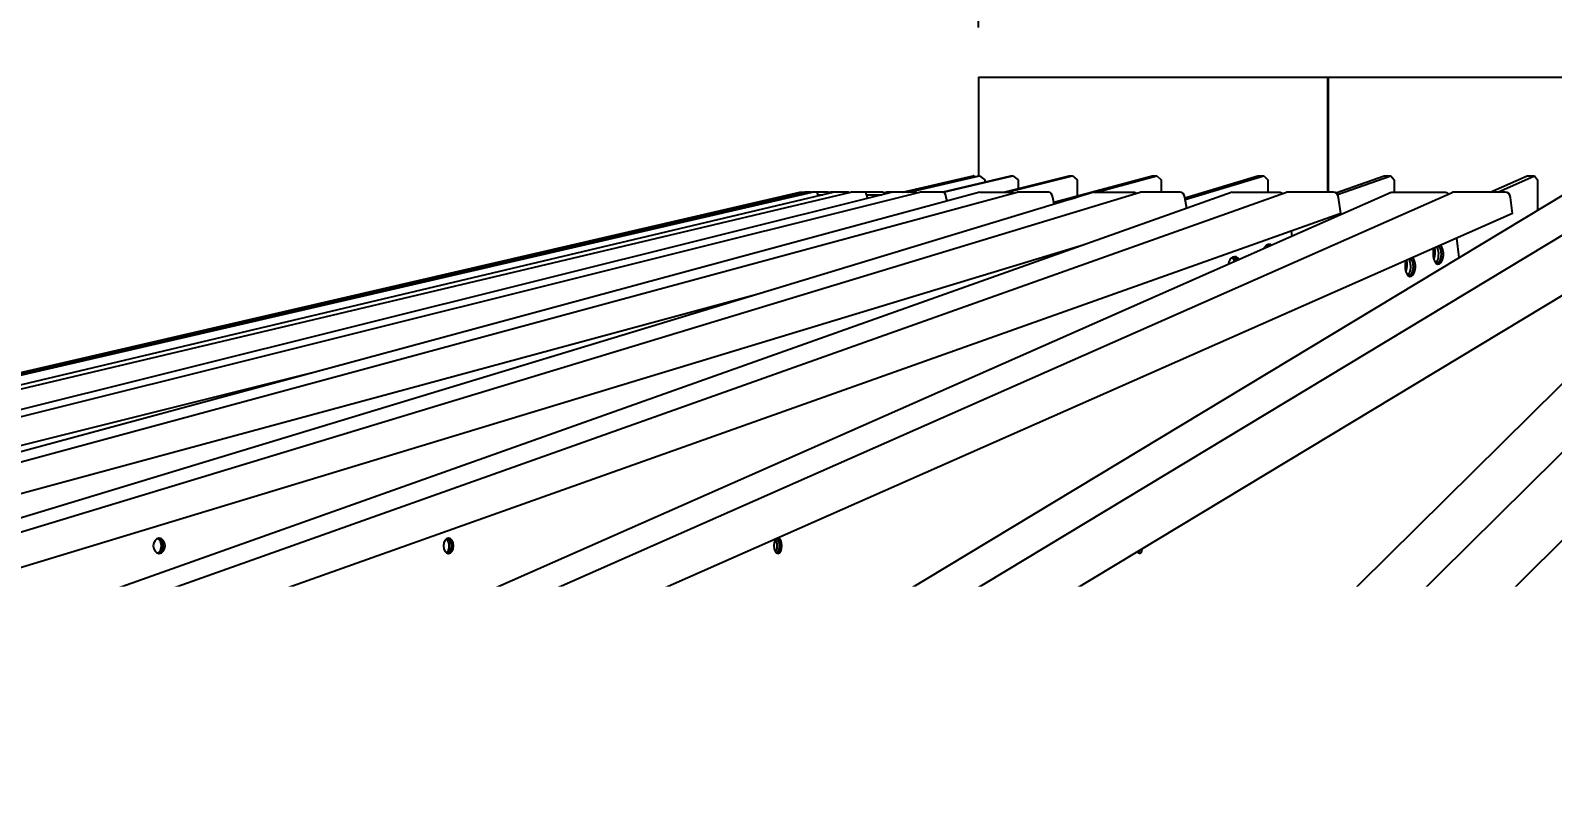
# Model space of a CAD drawing. Header units: millimetres. Extents: x -272986 to 200319, y -34579 to 49604.
# Drawn here: x -39222 to -37837, y 16809 to 17511 of the extents above; entities that cross this region are included whole.
import ezdxf
from ezdxf import colors
from ezdxf.entities.mleader import LeaderData, LeaderLine
from ezdxf.math import Vec2, Vec3

# ---------------------------------------------------------------- set-up
doc = ezdxf.new("R2010")
doc.units = ezdxf.units.MM
doc.layers.get('Defpoints').update_dxf_attribs({"color": 9})
for name, color, linetype in [('X 3001 D', 5, 'Continuous'), ('X 4001 T', 7, 'Continuous'), ('X 5001 H', 8, 'Continuous')]:
    doc.layers.add(name, color=color, linetype=linetype)
doc.styles.add('BIT STD. 2.5', font='isocpeur.ttf', dxfattribs={"height": 2.5})
doc.styles.add('BIT STD. 3.0', font='isocpeur.ttf', dxfattribs={"height": 2.5})
doc.dimstyles.new('BIT STD. 3.0', dxfattribs={"dimtxt": 3, "dimasz": 3, "dimexe": 1, "dimexo": 0.75, "dimgap": 1, "dimtad": 1, "dimdec": 0, "dimdsep": 46, "dimtxsty": 'BIT STD. 3.0', "dimcen": 0, "dimadec": 0, "dimazin": 0, "dimtfac": 1, "dimtdec": 0, "dimtmove": 0, "dimatfit": 3, "dimfxl": 1, "dimtfill": 1, "dimlwd": -1, "dimlwe": -1, "dimarcsym": 0})

# ---------------------------------------------------------------- blocks, each defined once
blk = doc.blocks.new('*D36')
at = {"layer": 'Defpoints', "color": 0, "transparency": 16777216}
for p in [(-29560.67678410275, 19644.47732991414), (-45157.67678410285, 15542.02923352813), (-29560.67678410275, 15542.02923352813)]:
    blk.add_point(p, dxfattribs=at)
at = {"layer": 'X 3001 D', "color": 0, "transparency": 16777216}
for p, q in [((-45157.67678410285, 15587.02923352813), (-45157.67678410285, 19704.47732991414)), ((-29560.67678410275, 15587.02923352813), (-29560.67678410275, 19704.47732991414)), ((-44977.67678410285, 19644.47732991414), (-29740.67678410275, 19644.47732991414))]:
    blk.add_line(p, q, dxfattribs=at)
for points in [[(-44977.67678410285, 19674.47732991414), (-44977.67678410285, 19614.47732991414), (-45157.67678410285, 19644.47732991414)], [(-29740.67678410275, 19674.47732991414), (-29740.67678410275, 19614.47732991414), (-29560.67678410275, 19644.47732991414)]]:
    blk.add_solid(points, dxfattribs=at)
at = {"layer": 'X 3001 D', "color": 0, "transparency": 16777216, "insert": (-37359.1767841028, 19794.47732991414), "char_height": 150, "attachment_point": 5, "style": 'BIT STD. 3.0', "bg_fill": 3, "box_fill_scale": 1.1, "bg_fill_color": 256, "bg_fill_true_color": 13158600, "bg_fill_transparency": 0}
blk.add_mtext('INTERNAL TANK DIAMETER - %%C15597mm (20 PLATES ROUND)', dxfattribs=at)
blk = doc.blocks.new('*D37')
at = {"layer": 'Defpoints', "color": 0, "transparency": 16777216}
for p in [(-36359.17678411695, 18561.83659839732), (-38359.17678411695, 17468.88121866967), (-36359.17678411695, 17468.88121866968)]:
    blk.add_point(p, dxfattribs=at)
at = {"layer": 'X 3001 D', "color": 0, "transparency": 16777216}
for p, q in [((-38359.17678411695, 17513.88121866967), (-38359.17678411695, 18621.83659839732)), ((-36359.17678411695, 17513.88121866968), (-36359.17678411695, 18621.83659839732)), ((-38179.17678411695, 18561.83659839732), (-36539.17678411695, 18561.83659839732))]:
    blk.add_line(p, q, dxfattribs=at)
for points in [[(-38179.17678411695, 18591.83659839732), (-38179.17678411695, 18531.83659839732), (-38359.17678411695, 18561.83659839732)], [(-36539.17678411695, 18591.83659839732), (-36539.17678411695, 18531.83659839732), (-36359.17678411695, 18561.83659839732)]]:
    blk.add_solid(points, dxfattribs=at)
at = {"layer": 'X 3001 D', "color": 0, "transparency": 16777216, "char_height": 150, "width": 1410, "attachment_point": 5, "style": 'BIT STD. 3.0', "bg_fill": 3, "box_fill_scale": 1.1, "bg_fill_color": 256, "bg_fill_true_color": 13158600, "bg_fill_transparency": 0}
for s, insert in [('%%C2000 HUB', (-37359.17678411695, 18696.89341657914)), ('(O.D)', (-37359.17678411695, 18411.83659839732))]:
    blk.add_mtext(s, dxfattribs=dict(at, insert=insert))
blk = doc.blocks.new('A$C79477E6E')
at = {"extrusion": (0, 1, 0)}
for p, q in [((-1000.00000001409, 1911.851985141549), (999.9999999859101, 1911.851985141551)), ((-1000.00000001409, 1911.851985141549), (-1000.00000001409, 1822.01426268774)), ((-682.0905111265056, 1807.235847655387), (-682.0905111265056, 1911.851985141551)), ((-681.906198197732, 1911.851985141551), (-681.906198197732, 1807.235847655387)), ((-1068.938398431801, 1807.235847655384), (-1004.799465043194, 1822.089275348037)), ((-1063.815019480553, 1807.235847655384), (-999.6760860918948, 1822.089275348037)), ((-1063.187346714778, 1807.235847655384), (-999.0484133261161, 1822.089275348037)), ((-1033.124656916272, 1807.235847655387), (-970.5650369325085, 1822.089275348037)), ((-1031.727492280999, 1807.124161766404), (-968.697474021701, 1822.089275348037)), ((-1004.79946504319, 1822.089275348035), (-1003.646955546297, 1821.169693134838)), ((-1004.171792277328, 1822.089275348035), (-1004.799465043194, 1822.089275348035)), ((-1003.160478430895, 1821.282352517774), (-1004.171792277324, 1822.089275348037)), ((-999.6760860918912, 1822.089275348035), (-999.0484133261161, 1822.089275348035)), ((-999.0484133261234, 1822.089275348035), (-994.1915812908446, 1818.214030619754)), ((-994.1915812908446, 1818.214030619754), (-994.1915812908446, 1816.479663775192)), ((-976.9953365549154, 1807.235847655385), (-917.5554554435075, 1822.089275348037)), ((-973.9338690960358, 1807.235847655385), (-914.4939879846279, 1822.089275348037)), ((-970.5650369325049, 1822.089275348035), (-968.6974740217047, 1822.089275348035)), ((-968.6974740217156, 1822.089275348035), (-963.9602333100447, 1818.214030619754)), ((-963.9602333100447, 1818.214030619754), (-963.9602333100447, 1810.493188684568)), ((-931.3291782121341, 1797.888907246399), (-841.9526134498665, 1822.089275348037)), ((-917.5554554435039, 1822.089275348035), (-914.4939879846279, 1822.089275348035)), ((-914.4939879846497, 1822.089275348035), (-909.9929851849047, 1818.214030619754)), ((-909.9929851849047, 1818.214030619754), (-909.9929851849047, 1803.666078549861)), ((-892.6291600286022, 1807.235847655385), (-837.772624932175, 1822.089275348037)), ((-841.9526134498628, 1822.089275348035), (-837.772624932175, 1822.089275348035)), ((-837.772624932204, 1822.089275348035), (-833.6186896712861, 1818.214030619754)), ((-833.6186896712898, 1818.214030619754), (-833.6186896712898, 1807.235847655387)), ((-812.1752929473805, 1801.881730230923), (-745.618103832916, 1822.089275348037)), ((-811.9123809109406, 1800.384112912792), (-740.422519446307, 1822.089275348037)), ((-745.6181038329123, 1822.089275348035), (-740.422519446307, 1822.089275348035)), ((-740.4225194463434, 1822.089275348035), (-736.7179353965003, 1818.214030619754)), ((-736.7179353965003, 1818.214030619754), (-736.7179353965003, 1807.235847655385)), ((-674.7407678546988, 1806.513129550511), (-630.9240019353347, 1822.089275348037)), ((-673.2361941406198, 1804.885485600678), (-624.8407542105597, 1822.089275348037)), ((-630.924001935331, 1822.089275348035), (-624.8407542105597, 1822.089275348035)), ((-624.8407542106033, 1822.089275348035), (-621.6767405259488, 1818.214030619754)), ((-621.6767405259488, 1818.214030619754), (-621.6767405259488, 1807.235847655385)), ((-534.3105851356413, 1807.235847655385), (-500.6944571937311, 1822.089275348037)), ((-527.4894638208316, 1807.235847655387), (-493.8733358789214, 1822.089275348037)), ((-500.6944571937311, 1822.089275348035), (-493.8733358789214, 1822.089275348035)), ((-493.8733358789686, 1822.089275348035), (-491.3278010771828, 1818.214030619754)), ((-491.3278010771828, 1818.214030619754), (-491.3278010771828, 1790.560464656863)), ((-7767.776764793532, 277.5679147976789), (-1162.485196818918, 1807.235084335995)), ((-1156.341849623404, 1807.235084336009), (-7761.633417598019, 277.5679147976971)), ((-7756.533576375725, 277.5679147976789), (-1151.242008401099, 1807.235084335993)), ((-1131.195372153747, 1807.228758430649), (-7573.842740018968, 277.5615888923367)), ((-7558.668791368349, 277.5615888923185), (-1116.021423503113, 1807.228758430634)), ((-1078.253718730291, 1807.21483543778), (-7199.617526368547, 277.5476658994667)), ((-7174.743103264827, 277.5476658994485), (-1053.379295626568, 1807.214835437764)), ((-998.8291954123815, 1807.19020800203), (-6648.18115023787, 277.5230384637161)), ((-6614.218743531343, 277.523038463698), (-964.8667887058509, 1807.190208002014)), ((-894.8935473711426, 1807.148346581194), (-5933.127855131861, 277.4811770428805)), ((-5890.913731990404, 277.4811770428623), (-852.6794242296855, 1807.148346581178)), ((-769.0347824326927, 1807.075177638051), (-5072.093393530562, 277.4080080997392)), ((-5022.667005766565, 277.408008099721), (-719.6083946686958, 1807.075177638037)), ((-624.4049511571393, 1806.93744092556), (-4086.33228155418, 277.2702713872477)), ((-4030.910670871162, 277.2702713872295), (-568.9833404741257, 1806.937440925545)), ((-464.6659342795574, 1806.64523979739), (-3000.21784362329, 276.9780702590779)), ((-2940.165674010052, 276.9780702590597), (-404.6137646663265, 1806.645239797375)), ((-293.919907187581, 1805.919100458366), (-1840.662692455629, 276.2519309200543)), ((-1777.458647629774, 276.2519309200343), (-230.7158623617361, 1805.91910045835)), ((-1162.478428378334, 1807.235847655395), (-1158.1631781133, 1807.235847655395)), ((-1157.385355596602, 1807.235084336009), (-1158.031802492234, 1807.085378818407)), ((-1152.019830917787, 1807.235847655391), (-1157.378587156014, 1807.235847655391)), ((-1136.573295098078, 1807.235847655393), (-1151.235239960508, 1807.235847655393)), ((-1146.019607831902, 1804.79992249343), (-1141.425135705929, 1804.79992249343)), ((-1134.300195493099, 1807.228758430649), (-1136.010191269914, 1806.822756945468)), ((-1118.294523108088, 1807.235847655391), (-1134.238841459497, 1807.235847655391)), ((-1086.997205487383, 1807.235847655395), (-1115.960069469518, 1807.235847655395)), ((-1101.562887282962, 1804.79992249343), (-1087.917625356869, 1804.79992249343)), ((-1100.690008361678, 1801.608232606473), (-1100.85966944414, 1802.363997331466)), ((-1083.343408380864, 1807.21483543778), (-1085.895814541262, 1806.577014842636)), ((-1057.033092733076, 1807.235847655391), (-1083.170371163698, 1807.235847655391)), ((-1032.158669629327, 1807.235847655393), (-1053.206258409406, 1807.235847655393)), ((-1028.520729914606, 1799.150672511158), (-1029.206114092874, 1802.363997331466)), ((-998.4814205830007, 1807.235847655391), (-969.74399952362, 1807.235847655391)), ((-935.7815928170494, 1807.235847655395), (-964.5190138764265, 1807.235847655395)), ((-930.9943060918704, 1796.187731802829), (-932.2100884737338, 1802.363997331466)), ((-931.11765834994, 1796.814370509412), (-910.897614218451, 1802.289323729141)), ((-894.2962333085816, 1807.235847655391), (-858.5765906504203, 1807.235847655391)), ((-816.3624675089122, 1807.235847655395), (-852.0821101670772, 1807.235847655395)), ((-810.4993647560223, 1792.335194753547), (-812.2599566488097, 1802.363997331466)), ((-768.090504771415, 1807.235847655391), (-726.2681766634087, 1807.235847655391)), ((-676.8417888993608, 1807.235847655393), (-718.6641170073599, 1807.235847655393)), ((-670.1178786070923, 1787.748446359687), (-672.30928895529, 1802.363997331466)), ((-622.971838860889, 1807.235847655391), (-576.0766298214112, 1807.235847655391)), ((-520.6550191383321, 1807.235847655393), (-567.5502281778099, 1807.235847655393)), ((-514.041086256042, 1787.748446359687), (-515.8041353014341, 1802.363997331466)), ((-670.1178786070923, 1787.748446359687), (-4973.176489705031, 258.0812768213491)), ((-514.0410862560493, 1787.748446359685), (-3975.968416653137, 258.0812768213491)), ((-345.3068963571677, 1787.748446359687), (-2880.858805700933, 258.0812768213491)), ((-168.0701046624381, 1787.748446359685), (-1714.812889930497, 258.0812768213491)), ((-903.6368669967414, 1759.226331429445), (-5847.928452554235, 258.0812768213491)), ((-714.5483660624122, 1767.107193444646), (-715.2383261149625, 1771.70886301549)), ((-562.4914716126295, 1747.628300625525), (-564.6344633720219, 1765.393549626049)), ((-736.7179353965003, 1758.227302597572), (-736.7179353965003, 1757.311475875591)), ((-1201.647423117913, 1714.014263448998), (-6578.6850087401, 258.0812768213491)), ((-1603.747061725913, 1643.397438890415), (-7147.452506607351, 258.0812768213491)), ((-215.3826401264632, 1512.443892103727), (-1690.187512246179, 53.92046090133772))]:
    blk.add_line(p, q, dxfattribs=at)
at = {"extrusion": (0, 0, -0.9999999999999999)}
for centre, major_axis, ratio, start_param, end_param in [((-1161.357140351753, 1802.363997331466), (-1.128056467196043, 4.871087004644391), 0.0764481941873513, -0.7629532455626329, 0.01770218260201772), ((-1155.213793156396, 1802.363997332153), (-1.128056467036432, 4.871087003955182), 0.07644819418732215, 5.40122826662536e-12, 0.01770218260341692), ((-1117.200844914059, 1802.363997331464), (-1.155032227642572, 4.864761099283399), 0.2274621743040681, 0.05395355626292624, 0.4687244706282426), ((-997.5224090632655, 1802.363997331466), (-1.306786349163789, 4.826210670662375), 0.5091069603524506, 2.685695491692866e-12, 0.1369868318259896), ((-968.7849880038848, 1802.363997331462), (-1.306786349164536, 4.826210670665135), 0.5091069603524504, 0.1369868318260306, 0.7570249099367916), ((-767.3600346553467, 1802.363997331464), (-1.674747777393372, 4.711180306686177), 0.740916809964763, 7.974723825387471e-13, 0.2575350188135216), ((-622.3841558457607, 1802.363997331466), (-2.020795311429363, 4.573443594195095), 0.8307870521801742, -3.852029806239443e-12, 0.3518150490980267), ((-1436.923377592517, 1372.725806647713), (-1.654526967404072e-16, -7.000000000000047), 0.5224985647159501, -4.712388980384686, 1.5707963267949)]:
    blk.add_ellipse(centre, major_axis=major_axis, ratio=ratio, start_param=start_param, end_param=end_param, dxfattribs=at)
at = {"extrusion": (0, 0, -1)}
for centre, major_axis, ratio, start_param, end_param in [((-1157.041890086719, 1802.363997331466), (-1.128056467195934, 4.871087004643918), 0.07644819418735128, 0.01770218260220032, 0.4090171891967999), ((-1150.898542891202, 1802.363997331457), (-1.12805646719752, 4.871087004650783), 0.07644819418732217, 0.01770218260213929, 0.2668834975752629), ((-1130.040339926152, 1802.363997331524), (-1.155032227628508, 4.864761099224165), 0.227462174304068, 5.172596086320787e-12, 0.05395355626332874), ((-1085.958067112759, 1802.363997331466), (-1.212175591797223, 4.85083810641594), 0.372875280785827, 0.0929095141133409, 0.9671304017937652), ((-1055.993954358455, 1802.363997331464), (-1.212175591797021, 4.850838106415226), 0.3728752807857845, 0.09290951411326316, 0.6190187706167173), ((-893.4409626901288, 1802.363997331469), (-1.452584681060811, 4.784349249823135), 0.6328027369261064, -1.015187933717243e-12, 0.1898134076671849), ((-857.7213200319638, 1802.363997331464), (-1.452584681064751, 4.784349249828621), 0.6328027369261064, 0.1898134076687834, 0.8986732683103127), ((-725.5377065473476, 1802.363997331462), (-1.674747777390673, 4.711180306689249), 0.740916809964763, 0.2575350188118426, 1.058012731843648), ((-575.4889468062793, 1802.363997331462), (-2.020795311430308, 4.573443594197242), 0.830787052180174, 0.3518150490979977, 1.25476645893021), ((-741.0338292232955, 1752.157903990914), (-6.066258606551855e-13, -8.999999999984906), 0.6494480483345042, -2.458133623159104, -2.204338304302038), ((-737.3094695620857, 1750.643577945513), (2.331468351712828e-15, 8.999999999999716), 0.6494480483302038, 0.1633433894441463, 0.5378081115912262), ((-772.6739660698222, 1740.910351273707), (-6.070699498650356e-13, -9.000000000007082), 0.6494480483345043, -2.458133623144695, -1.905150464807822), ((-768.9496064084415, 1739.396025228316), (1.55431223447522e-15, 8.999999999999687), 0.6494480483302052, 0.1633433894464915, 0.8881488798899475), ((-614.7361469015195, 1740.910351273711), (-4.873879078104437e-13, -9.00000000000058), 0.5224985647207931, -2.054438681247905, -0.8558118615109664), ((-609.2106326287576, 1739.396025228323), (-4.880540416252188e-13, -8.999999999989049), 0.5224985647159752, -2.548464496559736, -2.024581932313301), ((-589.2807988836612, 1752.157903990903), (-4.847233725513433e-13, -8.999999999997513), 0.522498564720793, -2.054438681259638, -0.8558118614647892), ((-583.7552846111357, 1750.64357794551), (-4.871658632055187e-13, -9.000000000000925), 0.5224985647159752, -2.024581932313483, -0.2286327522372924), ((-583.7552846110812, 1750.643577945517), (-4.880540416252188e-13, -8.999999999992637), 0.5224985647159734, -2.548464496562164, -2.024581932313475), ((-609.2106326287067, 1739.396025228316), (-4.882760862301438e-13, -9.000000000000103), 0.5224985647159734, -2.024581932313535, -0.2286327522319858), ((-1745.366864020802, 1485.201333819694), (3.258734983876224e-16, -7.000000000000071), 0.7604059655999826, -4.712388980384686, 1.5707963267949), ((-1746.990484141672, 1485.201333819692), (1.907363156306019e-13, 6.999999999999882), 0.7604059655999744, 0.1531119480330699, 2.988480705555875), ((-1482.115684221146, 1485.201333819692), (1.13251294677917e-16, -7.00000000000007), 0.6494480483301293, -4.712388980384686, 1.5707963267949), ((-1484.016699135191, 1485.20133381969), (-1.362243651215067e-13, 7.00000000000015), 0.6494480483301401, 0.2106343580735379, 2.930958295515372), ((-1182.36989741636, 1485.201333819692), (2.720664047227993e-16, -7.000000000000071), 0.5224985647158897, -4.712388980384686, 1.5707963267949), ((-1184.501497827299, 1485.20133381969), (-4.440892098500626e-14, 7.00000000000023), 0.5224985647158957, 0.295692208502541, 2.845900445086499), ((-853.5102396768161, 1485.201333819692), (-1.84074977482851e-13, -6.999999999999851), 0.3826834323649961, -1.199504857665547, 0.7457192521453415), ((-855.8199385081534, 1485.201333819688), (-2.73314704202221e-12, -6.99999999999725), 0.382683432364767, -0.9388264222051612, -0.4457221238736617), ((-1798.517052684136, 1372.725806647713), (-4.195246115726626e-16, -7.000000000000045), 0.6494480483301831, -4.712388980384686, 1.5707963267949), ((-1800.418067598159, 1372.725806647713), (-2.128297538206425e-13, 6.999999999999894), 0.64944804833017, 0.2106343580707394, 2.930958295518212), ((-1439.054978003431, 1372.725806647713), (-1.49436019114546e-13, 6.999999999999915), 0.5224985647159315, 0.2956922084988559, 2.845900445090445), ((-1039.947880069634, 1372.725806647715), (6.683542608243442e-14, -7.000000000000014), 0.3826834323650807, -1.19950485768315, 0.745719252163217), ((-1042.257578900946, 1372.725806647715), (-2.878142169038256e-12, -7.000000000002992), 0.3826834323647429, -0.9388264222306377, -0.4457221238679713), ((-839.3062078144103, 1324.430273130127), (4.146142555269412e-16, -7.000000000000071), 0.3826834323650255, -4.712388980384686, 1.5707963267949), ((-841.6159066457476, 1324.430273130125), (-1.711963903971991e-13, -6.999999999999994), 0.3826834323650065, -2.695870529717553, -0.4457221238738831), ((-494.9695533780869, 1324.430273130127), (3.478798573148658e-16, -7.000000000000071), 0.2334453638558379, -4.712388980384686, 1.5707963267949), ((-497.4004781791409, 1324.430273130125), (-3.108624468950438e-13, -6.99999999999978), 0.2334453638558335, -2.302849654703332, -0.8387429988890591), ((-1693.608458179537, 1260.250279475707), (4.440892098500626e-16, 7.000000000000683), 0.5224985647159736, 0.2956922084950549, 1.11701072127639), ((-1693.608458179537, 1260.250279475709), (-3.796962744218035e-13, -7.000000000000181), 0.5224985647159734, -2.024581932313497, -0.2956922084952407), ((-1693.608458179555, 1260.250279475704), (8.881784197001252e-16, 6.999999999999995), 0.5224985647159752, 1.117010721276378, 2.845900445091986), ((-1228.695219293717, 1260.250279475709), (-1.332267629550188e-15, -7.00000000000109), 0.3826834323651161, -0.9388264222636575, -0.4457221238613774), ((-1228.695219293739, 1260.250279475702), (1.332267629550188e-15, 6.999999999997836), 0.3826834323651182, 2.202766231326719, 2.695870529725378)]:
    blk.add_ellipse(centre, major_axis=major_axis, ratio=ratio, start_param=start_param, end_param=end_param, dxfattribs=at)
for centre, major_axis, ratio, start_param, end_param in [((-1156.257299129426, 1802.363997331462), (-1.12805646719628, 4.871087004645415), 0.0764481941873536, -0.01770218260182865, 0.3080894753588683), ((-1150.113951934189, 1802.363997332603), (-1.128056466932669, 4.871087003507119), 0.07644819418732463, -0.01770218260449763, 7.199043444705566e-12), ((-1145.798701668893, 1802.363997331466), (-1.128056467196217, 4.87108700464515), 0.07644819418732463, -1.29495643185186, -0.01770218260229872), ((-1133.145163265468, 1802.363997331462), (-1.155032227643254, 4.864761099286216), 0.2274621743041144, -0.05395355626286502, 0.5422433070540326), ((-1114.866391275518, 1802.363997331588), (-1.155032227613776, 4.864761099162113), 0.2274621743040707, -0.05395355626372833, 7.321282469163748e-12), ((-1102.026896263418, 1802.363997331466), (-1.15503222764277, 4.864761099284228), 0.2274621743040707, -1.624749883057931, -0.05395355626305731), ((-1082.131232789074, 1802.363997331462), (-1.212175591797196, 4.850838106415829), 0.3728752807858288, -0.09290951411331516, 0.7178584681151337), ((-1052.167120034796, 1802.363997331517), (-1.212175591784275, 4.850838106364215), 0.3728752807857872, -0.09290951411383208, 8.64824878377135e-12), ((-1031.119531254702, 1802.363997331466), (-1.21217559179712, 4.850838106415613), 0.3728752807857872, -1.663705840908206, -0.09290951411333248), ((-963.5600023566913, 1802.363997331455), (-1.306786349167689, 4.826210670676766), 0.5091069603524531, -0.1369868318259648, 9.32323662716783e-12), ((-934.8225812973142, 1802.363997331466), (-1.30678634916448, 4.826210670664915), 0.5091069603524531, -1.707783158620903, -0.1369868318260292), ((-851.2268395486208, 1802.363997331466), (-1.452584681065103, 4.784349249829763), 0.6328027369261092, -0.18981340766888, 1.134717320105949e-11), ((-815.5071968904595, 1802.363997331466), (-1.452584681064839, 4.784349249828891), 0.632802736926109, -1.760609734463695, -0.1898134076688209), ((-717.9336468912952, 1802.363997331466), (-1.674747777389845, 4.711180306686889), 0.7409168099647656, -0.2575350188118444, 1.374206304305403e-11), ((-676.1113187832925, 1802.363997331466), (-1.674747777390378, 4.711180306688388), 0.7409168099647656, -1.828331345606659, -0.2575350188117853), ((-566.9625451626816, 1802.363997331466), (-2.020795311430466, 4.573443594197546), 0.8307870521801763, -0.3518150490980414, 1.657518566844374e-11), ((-520.0673361232039, 1802.363997331466), (-2.020795311430329, 4.573443594197233), 0.8307870521801766, -1.922611375892901, -0.3518150490980267), ((-735.4084546480917, 1750.643577945513), (1.77635683940025e-15, 8.99999999999961), 0.6494480483302039, -0.406318325551398, 0.9652227850009516), ((-739.2104844761307, 1750.643577945501), (2.220446049250313e-15, 9.00000000001101), 0.6494480483302052, -0.6546852836874706, -0.3312612757412784), ((-767.0485914944002, 1739.396025228316), (3.552713678800501e-15, 9.000000000000243), 0.6494480483302038, -0.7883295016252196, 1.347233961075761), ((-770.8506213224318, 1739.39602522832), (4.440892098500626e-15, 8.999999999993236), 0.649448048330205, -0.9838725154909831, -0.3312612757407325), ((-607.0790322178254, 1739.396025228316), (4.845013279464183e-13, -9.000000000000197), 0.5224985647159736, -2.24526811959619, 2.02458193231328), ((-611.3422330396388, 1739.39602522832), (1.77635683940025e-15, 8.999999999993044), 0.5224985647159752, -1.117010721276598, -0.7248834528876662), ((-607.0790322178254, 1739.39602522832), (1.332267629550188e-15, 8.99999999999649), 0.5224985647159736, -1.117010721276522, -0.4425389284775645), ((-581.6236842001999, 1750.643577945511), (4.849454171562684e-13, -9.000000000000332), 0.5224985647159734, -2.245268119596015, 2.024581932313267), ((-585.8868850220133, 1750.64357794551), (-4.847233725513433e-13, 9.000000000000913), 0.5224985647159752, -2.671137391898426, -1.117010721276726), ((-585.8868850220206, 1750.643577945504), (1.998401444325282e-15, 9.000000000008757), 0.5224985647159751, -1.117010721276236, -0.7248834528882022), ((-581.6236842001999, 1750.643577945511), (1.110223024625157e-15, 9.00000000000151), 0.5224985647159734, -1.117010721276349, -0.4425389284780815), ((-611.3422330396388, 1739.396025228314), (-4.847233725513433e-13, 9.000000000000693), 0.5224985647159753, -2.671137391898524, -1.117010721276702), ((-1748.614104262477, 1485.201333819692), (-4.352074256530614e-14, -7.000000000000083), 0.760405965599986, 0.3099686873856652, 2.831623966204789), ((-1746.990484141643, 1485.201333819694), (1.835198659705384e-13, -7.000000000000065), 0.7604059655999733, 0.153111948031296, 2.988480705558466), ((-1485.91771404917, 1485.20133381969), (-5.879741138414829e-13, 7.000000000000179), 0.6494480483301248, -2.710173263187411, -0.4314193904020804), ((-1484.016699135162, 1485.201333819692), (-1.391109449855321e-13, -7.000000000000012), 0.6494480483301386, 0.2106343580712919, 2.930958295518542), ((-1186.633098238159, 1485.20133381969), (-4.654054919228657e-13, 7.000000000000168), 0.5224985647159153, -2.519417403135528, -0.6221752504541007), ((-1184.501497827263, 1485.201333819692), (-4.640732242933154e-14, -7.000000000000192), 0.5224985647158938, 0.2956922084990378, 2.845900445090903), ((-855.8199385081134, 1485.20133381969), (2.637223772694597e-12, 6.99999999999737), 0.3826834323647459, -2.695870529723292, -2.20276623138144), ((-1802.319082512138, 1372.725806647713), (-6.643574579356937e-13, 7.000000000000288), 0.64944804833017, -2.710173263189945, -0.4314193903995429), ((-1800.418067598152, 1372.725806647713), (7.549516567451064e-14, -7.000000000000176), 0.6494480483301737, 0.2106343580708232, 2.930958295519164), ((-1441.186578414294, 1372.725806647713), (-3.772537837676281e-13, 7.000000000000381), 0.5224985647159753, -2.519417403139276, -0.6221752504504443), ((-1439.054978003416, 1372.725806647713), (1.041389197098397e-13, -6.999999999999986), 0.5224985647159377, 0.2956922084982643, 2.845900445091799), ((-1042.257578900928, 1372.725806647717), (2.636779683484747e-12, 7.000000000003572), 0.3826834323647461, -2.695870529724038, -2.202766231358809), ((-841.6159066457076, 1324.430273130127), (-1.696420781627239e-13, 6.999999999999746), 0.3826834323650043, -2.695870529723453, -0.4457221238672653), ((-843.9256054769976, 1324.430273130125), (-2.757793993168889e-13, 7.000000000000816), 0.3826834323651182, -2.10195818659049, -1.039634466998903), ((-497.4004781791009, 1324.430273130127), (-1.538769112130467e-13, 7.000000000000723), 0.2334453638558077, -2.302849654716979, -0.838742998873804), ((-1691.476857768655, 1260.250279475707), (5.107025913275722e-15, 7.000000000000129), 0.5224985647159743, -1.117010721276394, 5.166174585903192), ((-1695.740058590436, 1260.250279475704), (1.998401444325282e-15, 6.999999999998957), 0.5224985647159752, -1.117010721276424, -0.6221752504501907), ((-1695.740058590436, 1260.250279475704), (-3.774758283725532e-13, 7.000000000000316), 0.5224985647159752, -2.519417403138279, -1.117010721276678), ((-1226.385520462445, 1260.250279475709), (-2.220446049250313e-16, -7.000000000000122), 0.3826834323651161, -0.7457192521867582, 1.199504857706424)]:
    blk.add_ellipse(centre, major_axis=major_axis, ratio=ratio, start_param=start_param, end_param=end_param)
at = {"extrusion": (0, 0, -0.9999999999999998)}
for centre, major_axis, ratio, start_param, end_param in [((-1135.479616904053, 1802.363997331466), (-1.155032227642861, 4.864761099284556), 0.2274621743041123, 0.05395355626295201, 0.7246999051396996), ((-1077.041543138534, 1802.363997331466), (-1.212175591796496, 4.850838106413129), 0.3728752807857845, 4.272185598618619e-12, 0.09290951411334701)]:
    blk.add_ellipse(centre, major_axis=major_axis, ratio=ratio, start_param=start_param, end_param=end_param, dxfattribs=at)

msp = doc.modelspace()

# ---------------------------------------------------------------- block references
at = {"layer": 'X 5001 H', "color": 252}
msp.add_blockref('A$C79477E6E', (-37359.17678410285, 15557.02923352813), dxfattribs=at)

# ---------------------------------------------------------------- next in the draw order: dimensions: what is measured, and where the dimension line sits
at = {"layer": 'X 3001 D'}
dim = msp.add_linear_dim(base=(-29560.67678410275, 19644.47732991414), p1=(-45157.67678410285, 15542.02923352813), p2=(-29560.67678410275, 15542.02923352813), text='INTERNAL TANK DIAMETER - %%C<>mm (20 PLATES ROUND)', dimstyle='BIT STD. 3.0', dxfattribs=at)
dim.commit()
dim.dimension.update_dxf_attribs({"geometry": '*D36', "text_midpoint": (-37359.1767841028, 19794.47732991414)})

# ---------------------------------------------------------------- next in the draw order: dimensions: what is measured, and where the dimension line sits
dim = msp.add_linear_dim(base=(-36359.17678411695, 18561.83659839732), p1=(-38359.17678411695, 17468.88121866967), p2=(-36359.17678411695, 17468.88121866968), text='%%C<> HUB\\X (O.D)', dimstyle='BIT STD. 3.0', dxfattribs=at)
dim.commit()
dim.dimension.update_dxf_attribs({"geometry": '*D37', "text_midpoint": (-37359.17678411695, 18561.83659839732)})

# ---------------------------------------------------------------- next in the draw order: leaders
at = {"layer": 'X 4001 T'}
ml = msp.add_multileader_mtext('Standard', dxfattribs=at)
ml.set_content('\\pxsm1.15;PERIMETER 2 TIER HANDRAILING TO THE FULL CIRCUMFERENCE OF THE ROOF.\\P(GALV.^I- REFER TO NOTES COLUMN)', color=256, style='BIT STD. 2.5')
ml.set_leader_properties(color=150)
ml.build(insert=Vec2(0, 0))
ml.multileader.update_dxf_attribs({"text_left_attachment_type": 2, "text_right_attachment_type": 2, "dogleg_length": 3, "arrow_head_size": 150, "scale": 60})
ctx = ml.context
ctx.base_point, ctx.scale, ctx.char_height, ctx.arrow_head_size, ctx.landing_gap_size, ctx.plane_origin = Vec3(-35449.83103126803, 18484.65831410067), 60, 150, 150, 60, Vec3(-30524.8525958817, 19154.77043100521)
ctx.left_attachment, ctx.right_attachment, ctx.text_align_type = 2, 2, 2
notes = []
notes.append((ctx, [(0, (1, 1, 0), (-31489.83103126803, 18484.65831410067), (-1, 0), 180, [(0, [(-30510.70137200135, 16712.42862796303)], 0, [])])]))
ctx.mtext.insert, ctx.mtext.width, ctx.mtext.defined_height, ctx.mtext.alignment, ctx.mtext.flow_direction = Vec3(-31729.83103126803, 18879.65831410067), 3866.662103078794, 1362.970936081278, 3, 5
ctx.mtext.has_bg_fill, ctx.mtext.bg_color, ctx.mtext.bg_scale_factor, ctx.mtext.bg_transparency, ctx.mtext.use_window_bg_color = 1, -1073741824, 1.25, 0, 1
for ctx, leaders in notes:
    for number, flags, end, landing, length, lines in leaders:
        leader = LeaderData()
        leader.index, (leader.has_last_leader_line, leader.has_dogleg_vector, leader.attachment_direction) = number, flags
        leader.last_leader_point, leader.dogleg_vector, leader.dogleg_length = Vec3(end), Vec3(landing), length
        for number, points, colour, breaks in lines:
            line = LeaderLine()
            line.index, line.vertices, line.color, line.breaks = number, Vec3.list(points), colors.encode_raw_color(colour), breaks
            leader.lines.append(line)
        ctx.leaders.append(leader)

# ---------------------------------------------------------------- next in the draw order: leaders
ml = msp.add_multileader_mtext('Standard', dxfattribs=at)
ml.set_content('\\pxsm1.15;13° SELF-SUPPORTING EXTERNAL BEAM ROOF, REFER TO NOTES COLUMN FOR DETAILS.', color=256, style='BIT STD. 2.5')
ml.set_leader_properties(color=150)
ml.build(insert=Vec2(0, 0))
ml.multileader.update_dxf_attribs({"text_left_attachment_type": 2, "text_right_attachment_type": 2, "dogleg_length": 3, "arrow_head_size": 150, "scale": 60})
ctx = ml.context
ctx.base_point, ctx.scale, ctx.char_height, ctx.arrow_head_size, ctx.landing_gap_size, ctx.plane_origin = Vec3(534.2607832408103, 16572.62908057254), 60, 150, 150, 60, Vec3(5414.239218627125, 17242.74119747708)
ctx.left_attachment, ctx.right_attachment, ctx.text_align_type = 2, 2, 2
notes = []
notes.append((ctx, [(0, (1, 1, 0), (4449.26078324081, 16572.62908057254), (-1, 0), 180, [(0, [(5428.390442507487, 15147.5548647962)], 0, [])])]))
ctx.mtext.insert, ctx.mtext.width, ctx.mtext.defined_height, ctx.mtext.alignment, ctx.mtext.flow_direction = Vec3(4209.26078324081, 16960.12908057254), 3866.662103078794, 1362.970936081278, 3, 5
ctx.mtext.has_bg_fill, ctx.mtext.bg_color, ctx.mtext.bg_scale_factor, ctx.mtext.bg_transparency, ctx.mtext.use_window_bg_color = 1, -1073741824, 1.25, 0, 1
for ctx, leaders in notes:
    for number, flags, end, landing, length, lines in leaders:
        leader = LeaderData()
        leader.index, (leader.has_last_leader_line, leader.has_dogleg_vector, leader.attachment_direction) = number, flags
        leader.last_leader_point, leader.dogleg_vector, leader.dogleg_length = Vec3(end), Vec3(landing), length
        for number, points, colour, breaks in lines:
            line = LeaderLine()
            line.index, line.vertices, line.color, line.breaks = number, Vec3.list(points), colors.encode_raw_color(colour), breaks
            leader.lines.append(line)
        ctx.leaders.append(leader)

# ---------------------------------------------------------------- next in the draw order: leaders
ml = msp.add_multileader_mtext('Standard', dxfattribs=at)
ml.set_content('\\pxsm1.15;PERIMETER 2 TIER HANDRAILING TO THE FULL CIRCUMFERENCE OF THE ROOF.\\P(GALV.^I- REFER TO NOTES COLUMN)', color=256, style='BIT STD. 2.5')
ml.set_leader_properties(color=150)
ml.build(insert=Vec2(0, 0))
ml.multileader.update_dxf_attribs({"text_left_attachment_type": 2, "text_right_attachment_type": 2, "dogleg_length": 3, "arrow_head_size": 150, "scale": 60})
ctx = ml.context
ctx.base_point, ctx.scale, ctx.char_height, ctx.arrow_head_size, ctx.landing_gap_size, ctx.plane_origin = Vec3(9707.84575283472, 16572.62908057254), 60, 150, 150, 60, Vec3(14632.82418822104, 17242.74119747708)
ctx.left_attachment, ctx.right_attachment, ctx.text_align_type = 2, 2, 2
notes = []
notes.append((ctx, [(0, (1, 1, 0), (13667.84575283472, 16572.62908057254), (-1, 0), 180, [(0, [(14646.9754121014, 14800.39939443491)], 0, [])])]))
ctx.mtext.insert, ctx.mtext.width, ctx.mtext.defined_height, ctx.mtext.alignment, ctx.mtext.flow_direction = Vec3(13427.84575283472, 16967.62908057254), 3866.662103078794, 1362.970936081278, 3, 5
ctx.mtext.has_bg_fill, ctx.mtext.bg_color, ctx.mtext.bg_scale_factor, ctx.mtext.bg_transparency, ctx.mtext.use_window_bg_color = 1, -1073741824, 1.25, 0, 1
for ctx, leaders in notes:
    for number, flags, end, landing, length, lines in leaders:
        leader = LeaderData()
        leader.index, (leader.has_last_leader_line, leader.has_dogleg_vector, leader.attachment_direction) = number, flags
        leader.last_leader_point, leader.dogleg_vector, leader.dogleg_length = Vec3(end), Vec3(landing), length
        for number, points, colour, breaks in lines:
            line = LeaderLine()
            line.index, line.vertices, line.color, line.breaks = number, Vec3.list(points), colors.encode_raw_color(colour), breaks
            leader.lines.append(line)
        ctx.leaders.append(leader)

doc.saveas('drawing.dxf')
